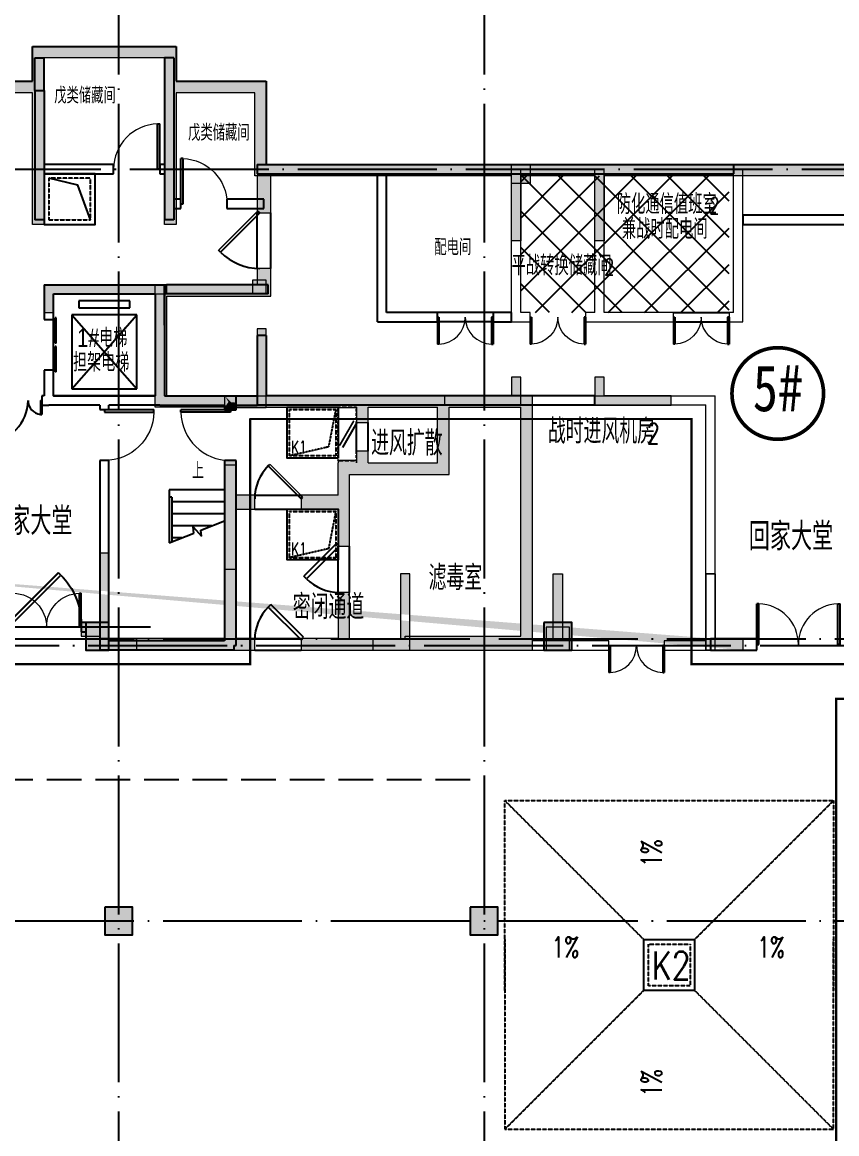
# Model space of a CAD drawing. Extents: x 290727 to 13733020, y 1731457 to 3643100.
# Drawn here: x 699095 to 716699, y 1842024 to 1866047 of the extents above; entities that cross this region are included whole.
import ezdxf
from ezdxf.enums import TextEntityAlignment as Align

# ---------------------------------------------------------------- set-up
doc = ezdxf.new("R2010")
doc.units = 0
doc.header["$LTSCALE"] = 10
for name, pattern in [('DASH', [0.35, 0.25, -0.1]), ('DOTE', [2.42, 2, -0.2, 0.02, -0.2]), ('X-人防$0$DASHED', [0.375, 0.25, -0.125])]:
    doc.linetypes.add(name, pattern=pattern)
doc.layers.get('0').update_dxf_attribs({"linetype": 'CONTINUOUS'})
for name, color, linetype in [('-A-车行道路', 8, 'CONTINUOUS'), ('COLUMN', 9, 'CONTINUOUS'), ('DIM_SYMB', 3, 'CONTINUOUS'), ('DOTE', 8, 'DOTE'), ('EVTR', 2, 'CONTINUOUS'), ('PUB_HATCH', 8, 'CONTINUOUS'), ('PUB_TEXT', 7, 'CONTINUOUS'), ('STAIR', 2, 'CONTINUOUS'), ('SURFACE', 6, 'CONTINUOUS'), ('WALL', 255, 'CONTINUOUS'), ('WINDOW', 4, 'CONTINUOUS'), ('X-人防$0$PUB_HATCH', 8, 'CONTINUOUS'), ('主楼楼号', 6, 'CONTINUOUS'), ('主楼轴线', 8, 'CONTINUOUS'), ('作业图', 4, 'CONTINUOUS'), ('填充', 8, 'CONTINUOUS'), ('房间名称', 7, 'CONTINUOUS'), ('文字', 4, 'CONTINUOUS'), ('防火分区示意线', 4, 'CONTINUOUS'), ('集水坑', 181, 'DASH'), ('雨水管', 2, 'CONTINUOUS')]:
    doc.layers.add(name, color=color, linetype=linetype)
for name, color, linetype, lineweight in [('_0', 7, 'CONTINUOUS', 15), ('X-人防$0$人防', 210, 'CONTINUOUS', 20), ('砼墙', 8, 'CONTINUOUS', 35)]:
    doc.layers.add(name, color=color, linetype=linetype, lineweight=lineweight)
doc.layers.add('DIM_MODI', color=6, linetype='CONTINUOUS', plot=False)
doc.layers.get('0').off()
doc.styles.add('_HZTXT', font='simplex.shx', dxfattribs={"width": 0.8, "bigfont": 'HZTXT.shx'})
doc.styles.add('_TCH_AXIS', font='COMPLEX', dxfattribs={"bigfont": 'GBCBIG'})
doc.styles.add('_TCH_DIM', font='SIMPLEX', dxfattribs={"bigfont": 'GBCBIG'})
doc.styles.add('HNSJY', font='HNSJY-07', dxfattribs={"width": 0.8, "bigfont": 'HNSJY-HZ'})
doc.styles.add('黑体', font='simhei.ttf', dxfattribs={"width": 0.7})

# ---------------------------------------------------------------- blocks, each defined once
blk = doc.blocks.new('A$C55C93FC2')
at = {"layer": 'DOTE', "linetype": 'DOTE', "ltscale": 150}
for p, q in [((216248.6, 127235.5), (216248.6, 82642.4)), ((224148.6, 127235.5), (224148.6, 82642.4)), ((10299.5, 112042.4), (252290.8, 112042.4)), ((10299.5, 105942.4), (252290.8, 105942.4))]:
    blk.add_line(p, q, dxfattribs=at)
blk = doc.blocks.new('A$C47EE32D5')
at = {"layer": '集水坑'}
for p, q in [((0, 7100), (3000, 4100)), ((4100, 4100), (7100, 7100)), ((0, 0), (3000, 3000)), ((4100, 3000), (7100, 0))]:
    blk.add_line(p, q, dxfattribs=at)
for points in [[(0, 3000), (0, 7100), (7100, 7100), (7100, 3000)], [(0, 4100), (0, 0), (7100, 0), (7100, 4100)]]:
    blk.add_lwpolyline(points, dxfattribs=at)
at = {"layer": '集水坑', "linetype": 'ByBlock'}
blk.add_lwpolyline([(3000, 4100), (4100, 4100), (4100, 3000), (3000, 3000)], close=True, dxfattribs=at)
at = {"layer": '集水坑', "linetype": 'DASH'}
blk.add_lwpolyline([(3100, 4000), (4000, 4000), (4000, 3100), (3100, 3100)], close=True, dxfattribs=at)
at = {"layer": 'PUB_TEXT', "style": '_TCH_DIM', "width": 0.705882}
for p in [(3392, 5669), (3392, 703)]:
    blk.add_text('1%%%', height=446.2, rotation=90, dxfattribs=at).set_placement(p)
for p in [(1012, 3708), (5456, 3708)]:
    blk.add_text('1%%%', height=446.2, dxfattribs=at).set_placement(p)
at = {"layer": '集水坑', "style": '_HZTXT', "width": 0.8}
blk.add_text('K2', height=600, dxfattribs=at).set_placement((3170, 3237))
blk = doc.blocks.new('$DorLib2D$00000001')
for p, q in [((0.45, 0.975), (0.5, 0.975)), ((0.45, 0), (0.45, 0.975)), ((0.5, 0), (0.5, 0.975)), ((0.5, 0), (0.45, 0))]:
    blk.add_line(p, q)
at = {"lineweight": 13}
blk.add_arc((0.475, 0), 0.975, 91.4693, 180, dxfattribs=at)
blk = doc.blocks.new('$DorLib2D$00000127')
at = {"color": 0, "linetype": 'Continuous'}
for p, q in [((-0.033, 0.795, -93.75), (-0.533, 0.795, -93.75)), ((-0.533, 0.795, -93.75), (-0.533, 0.69, -93.75)), ((-0.033, 0.69, -93.75), (-0.533, 0.69, -93.75)), ((-0.033, 0.795, -93.75), (-0.033, 0.69, -93.75)), ((0.033, 0.795, -93.75), (0.033, 0.69, -93.75)), ((0.533, 0.795, -93.75), (0.033, 0.795, -93.75)), ((0.533, 0.69, -93.75), (0.033, 0.69, -93.75)), ((0.533, 0.795, -93.75), (0.533, 0.69, -93.75)), ((0.5, 0.5, -93.75), (-0.5, 0.5, -93.75))]:
    blk.add_line(p, q, dxfattribs=at)
blk = doc.blocks.new('$DorLib2D$00000002')
for p, q in [((-0.5, 0), (-0.5, 0.4875)), ((-0.475, 0.4875), (-0.5, 0.4875)), ((-0.475, 0), (-0.475, 0.4875)), ((0.475, 0), (0.475, 0.4875)), ((0.475, 0.4875), (0.5, 0.4875)), ((0.5, 0), (0.5, 0.4875)), ((-0.5, 0), (-0.475, 0)), ((0.5, 0), (0.475, 0))]:
    blk.add_line(p, q)
at = {"lineweight": 13}
for centre, start, end in [((-0.4875, 0), 0, 88.53072), ((0.4875, 0), 91.46928, 180)]:
    blk.add_arc(centre, 0.4875, start, end, dxfattribs=at)
blk = doc.blocks.new('$DorLib2D$00000225')
at = {"color": 0}
for p, q in [((0.475, -0.001), (0.475, 0.752)), ((0.475, 0.752), (0.5, 0.752)), ((0.5, -0.001), (0.5, 0.752)), ((-0.5, 0), (-0.5, 0.252)), ((-0.475, 0.252), (-0.5, 0.252)), ((-0.475, 0), (-0.475, 0.252)), ((-0.475, 0), (-0.5, 0)), ((0.475, -0.001), (0.5, -0.001))]:
    blk.add_line(p, q, dxfattribs=at)
for centre, radius, start, end in [((0.505, -0.002), 0.755, 92.2493, 179.7238), ((-0.501, 0.003), 0.251, 359.7899, 84.0974)]:
    blk.add_arc(centre, radius, start, end, dxfattribs=at)
blk = doc.blocks.new('_FZH')
blk.add_lwpolyline([(-0.5, -0.5), (0.5, -0.5), (0.5, 0.5), (-0.5, 0.5)], close=True)
at = {"layer": 'PUB_HATCH'}
blk.add_solid([(-0.5, -0.5), (0.5, -0.5), (-0.5, 0.5), (0.5, 0.5)], dxfattribs=at)
blk = doc.blocks.new('X-人防$0$$DorLib2D$00000002')
for p, q in [((-0.5, 0), (-0.5, 0.4875)), ((-0.475, 0.4875), (-0.5, 0.4875)), ((-0.475, 0), (-0.475, 0.4875)), ((0.475, 0), (0.475, 0.4875)), ((0.475, 0.4875), (0.5, 0.4875)), ((0.5, 0), (0.5, 0.4875)), ((-0.5, 0), (-0.475, 0)), ((0.5, 0), (0.475, 0))]:
    blk.add_line(p, q)
at = {"lineweight": 13}
for centre, start, end in [((-0.4875, 0), 0, 88.53072), ((0.4875, 0), 91.46928, 180)]:
    blk.add_arc(centre, 0.4875, start, end, dxfattribs=at)
blk = doc.blocks.new('X-人防$0$$DorLib2D$00000079')
for p, q in [((-0.207, 0.807), (-0.151, 0.864)), ((0.5, 0.1), (-0.207, 0.807)), ((0.557, 0.157), (-0.151, 0.864)), ((0.5, 0.1), (0.557, 0.157))]:
    blk.add_line(p, q)
blk.add_arc((0.5, 0.1), 1, 135, 180)
blk = doc.blocks.new('X-人防$0$$DorLib2D$00000083')
for p, q in [((-0.207, 0.782), (-0.172, 0.817)), ((0.5, 0.075), (-0.207, 0.782)), ((0.5, 0.075), (0.535, 0.11))]:
    blk.add_line(p, q)
at = {"const_width": 0.025}
blk.add_lwpolyline([(0.535, 0.11), (-0.172, 0.817)], dxfattribs=at)
blk.add_arc((0.5, 0.075), 1, 135, 180)
blk = doc.blocks.new('X-人防$0$$DorLib2D$00000190')
at = {"color": 0}
blk.add_line((-0.5, 0.187), (0.366, 0.687), dxfattribs=at)
at = {"color": 0, "const_width": 0.0625}
blk.add_lwpolyline([(-0.562, 0.296), (0.304, 0.796)], dxfattribs=at)
blk = doc.blocks.new('A$C4605627C')
at = {"layer": '雨水管', "color": 2}
blk.add_lwpolyline([(1100, 0), (0, 0), (0, 1100), (1100, 1100)], close=True, dxfattribs=at)
at = {"layer": '雨水管', "color": 2, "linetype": 'DASH'}
blk.add_lwpolyline([(1050, 50), (50, 50), (50, 1050), (1050, 1050)], close=True, dxfattribs=at)
blk.add_lwpolyline([(1050, 1050), (894, 244), (50, 50)], dxfattribs=at)
at = {"layer": 'PUB_TEXT', "color": 6, "style": '_TCH_AXIS', "width": 0.705882}
blk.add_text('K1', height=275.4, dxfattribs=at).set_placement((82, 102))
blk = doc.blocks.new('车库建筑作业图')
at = {"layer": '_0'}
h = blk.add_hatch(color=8, dxfattribs=at)
h.dxf.hatch_style = 1
h.paths.add_polyline_path([(689020, 2238479), (689020, 2238679), (689620, 2238679), (689620, 2245230), (691870, 2245230), (691870, 2248730), (697370, 2248730), (697370, 2250530), (699320, 2250530), (699320, 2251280), (702420, 2251280), (702420, 2250530), (704370, 2250530), (704370, 2248730), (709870, 2248730), (716970, 2248730), (716970, 2250530), (718920, 2250530), (718920, 2251280), (722020, 2251280), (722020, 2250530), (723970, 2250530), (723970, 2248730), (729470, 2248730), (729470, 2243730), (730370, 2243730), (730370, 2238480), (730370, 2238230), (727870, 2238230), (727870, 2236530), (724092, 2236530), (724092, 2236780), (727620, 2236780), (727620, 2238230), (726170, 2238230), (726170, 2238480), (726870, 2238480), (726870, 2239880), (727070, 2239880), (727070, 2238480), (730120, 2238480), (730120, 2243480), (729220, 2243480), (729220, 2243530), (727820, 2243530), (727820, 2243730), (729220, 2243730), (729220, 2248480), (723720, 2248480), (723720, 2250280), (722020, 2250280), (722020, 2247430), (721770, 2247430), (721770, 2251030), (719170, 2251030), (719170, 2247430), (718920, 2247430), (718920, 2250280), (717220, 2250280), (717220, 2248480), (711670, 2248480), (711670, 2247080), (711470, 2247080), (711470, 2248480), (709870, 2248480), (709870, 2247080), (709670, 2247080), (709670, 2248480), (704120, 2248480), (704120, 2250280), (702420, 2250280), (702420, 2247430), (702170, 2247430), (702170, 2251030), (699570, 2251030), (699570, 2247430), (699320, 2247430), (699320, 2250280), (697620, 2250280), (697620, 2248480), (692120, 2248480), (692120, 2244930), (689870, 2244930), (689870, 2238479)])
h.paths.add_polyline_path([(692120, 2244130), (692120, 2243730), (693520, 2243730), (693520, 2243530), (692120, 2243530), (692120, 2243480), (691220, 2243480), (691220, 2240280), (690970, 2240280), (690970, 2243730), (691870, 2243730), (691870, 2244130)], flags=17)
h.paths.add_polyline_path([(699770, 2245930), (701970, 2245930), (701970, 2245930), (702220, 2245930), (702220, 2246130), (699570, 2246130), (699570, 2245530), (699770, 2245530)], flags=17)
h.paths.add_polyline_path([(697320, 2243480), (698270, 2243480), (698270, 2243730), (697570, 2243730), (697570, 2245530), (697320, 2245530)], flags=17)
h.paths.add_polyline_path([(704370, 2245930), (704370, 2246230), (704070, 2246230), (704070, 2245930)], flags=17)
h.paths.add_polyline_path([(711670, 2243730), (711670, 2244130), (711470, 2244130), (711470, 2243530), (713120, 2243530), (713120, 2243730)], flags=17)
h.paths.add_polyline_path([(703470, 2243480), (704370, 2243480), (704370, 2245180), (704170, 2245180), (704170, 2243730), (703470, 2243730)], flags=17)
h.paths.add_polyline_path([(709870, 2243530), (709870, 2244130), (709670, 2244130), (709670, 2243730), (708220, 2243730), (708220, 2243530)], flags=17)
h.paths.add_polyline_path([(716970, 2243480), (717870, 2243480), (717870, 2243730), (717170, 2243730), (717170, 2245180), (716970, 2245180)], flags=17)
h.paths.add_polyline_path([(719370, 2245930), (721570, 2245930), (721570, 2245530), (721770, 2245530), (721770, 2246130), (719120, 2246130), (719120, 2245930)], flags=17)
h.paths.add_polyline_path([(723070, 2243480), (724020, 2243480), (724020, 2245530), (723770, 2245530), (723770, 2243730), (723070, 2243730)], flags=17)
h.paths.add_polyline_path([(717870, 2239980), (717870, 2242230), (717620, 2242230), (717620, 2239980)], flags=17)
h.paths.add_polyline_path([(723320, 2239980), (723320, 2242230), (723070, 2242230), (723070, 2239980)], flags=17)
h.paths.add_polyline_path([(720370, 2240330), (720570, 2240330), (720570, 2238230), (719770, 2238230), (719770, 2238480), (720370, 2238480)], flags=17)
h.paths.add_polyline_path([(717270, 2245930), (717270, 2246230), (716970, 2246230), (716970, 2245930)], flags=17)
h.paths.add_polyline_path([(691370, 2238230), (690970, 2238230), (690970, 2240280), (691220, 2240280), (691220, 2238480), (691370, 2238480)], flags=17)
h.paths.add_polyline_path([(710770, 2238480), (710970, 2238480), (710970, 2238230), (710370, 2238230), (710370, 2238480), (710570, 2238480), (710570, 2239880), (710770, 2239880)], flags=16)
h.paths.add_polyline_path([(706670, 2238230), (707470, 2238230), (707470, 2239880), (707270, 2239880), (707270, 2238480), (706670, 2238480)], flags=16)
h.paths.add_polyline_path([(700770, 2238230), (701570, 2238230), (701570, 2238480), (700970, 2238480), (700970, 2240330), (700770, 2240330)], flags=17)
h.paths.add_polyline_path([(694270, 2238230), (695070, 2238230), (695070, 2238480), (694470, 2238480), (694470, 2239880), (694270, 2239880)], flags=16)
h.paths.add_polyline_path([(703720, 2239980), (703720, 2242230), (703470, 2242230), (703470, 2239980)], flags=17)
h.paths.add_polyline_path([(698270, 2240180), (698270, 2242230), (698020, 2242230), (698020, 2240180)], flags=17)
h.paths.add_polyline_path([(714670, 2238230), (713870, 2238230), (713870, 2239880), (714070, 2239880), (714070, 2238480), (714670, 2238480)], flags=16)
edge = h.paths.add_edge_path(flags=17)
edge.add_line((691220, 2240280), (691220, 2238480))
edge.add_line((691220, 2238480), (691370, 2238480))
edge.add_line((691370, 2238480), (691370, 2238230))
edge.add_line((691370, 2238230), (690970, 2238230))
edge.add_line((690970, 2238230), (690970, 2240280))
edge.add_line((714070, 2238480), (714070, 2239880))
edge.add_line((714070, 2239880), (713870, 2239880))
edge.add_line((713870, 2239880), (713870, 2238230))
edge.add_line((713870, 2238230), (714670, 2238230))
h = blk.add_hatch(color=256, dxfattribs=at)
h.dxf.hatch_style = 1
h.paths.add_polyline_path([(710070, 2248718), (710070, 2248318), (709670, 2248318), (709670, 2248718)])
h.paths.add_polyline_path([(729670, 2248737), (729670, 2248337), (729270, 2248337), (729270, 2248737)])
h.paths.add_polyline_path([(729670, 2243830), (729670, 2244230), (729270, 2244230), (729270, 2243830)])
h.paths.add_polyline_path([(710420, 2238730), (710420, 2238230), (710920, 2238230), (710920, 2238730)])
h.paths.add_polyline_path([(700470, 2238730), (700470, 2238230), (700970, 2238230), (700970, 2238730)])
h.paths.add_polyline_path([(694270, 2238730), (694270, 2238230), (694770, 2238230), (694770, 2238730)])
h.paths.add_polyline_path([(690720, 2238730), (690720, 2238230), (691220, 2238230), (691220, 2238730)])
at = {"layer": 'PUB_HATCH', "linetype": 'Continuous'}
for points in [[(699570, 2250330), (699570, 2251030), (699370, 2251030), (699370, 2250330)], [(702170, 2251030), (702170, 2248630), (702370, 2248630), (702370, 2251030)], [(702370, 2248630), (702170, 2248630), (702170, 2247880), (702370, 2247880)], [(704170, 2248530), (706870, 2248530), (706870, 2248730), (704170, 2248730)], [(706870, 2248730), (706870, 2248530), (714470, 2248530), (714470, 2248730)], [(702370, 2247880), (702170, 2247880), (702170, 2247530), (702370, 2247530)]]:
    blk.add_hatch(color=256, dxfattribs=at).paths.add_polyline_path(points)
at = {"layer": 'X-人防$0$PUB_HATCH'}
for points in [[(704170, 2248481), (704170, 2247681), (704470, 2247681), (704470, 2248481)], [(704470, 2245881), (704470, 2246481), (704170, 2246481), (704170, 2246131)], [(701970, 2243481), (702220, 2243731), (702220, 2245881), (701970, 2246131)], [(701970, 2246131), (702220, 2245881), (704470, 2245881), (704170, 2246131)], [(703553, 2243597), (703470, 2243731), (702220, 2243731), (701970, 2243481), (703470, 2243481)], [(703470, 2243731), (703720, 2243481), (705920, 2243481), (706153, 2243564), (706220, 2243731)], [(703553, 2243597), (703720, 2243581), (703720, 2243481), (703470, 2243731)], [(703720, 2243429), (703720, 2243581), (703553, 2243597), (703470, 2243481), (703470, 2243429)], [(705920, 2243481), (705920, 2243480), (706320, 2243480), (706320, 2243481), (706153, 2243564)], [(706153, 2243564), (706320, 2243481), (706453, 2243564), (706470, 2243731), (706220, 2243731)], [(706320, 2243481), (706320, 2243150), (706570, 2243150), (706570, 2243481), (706453, 2243564)], [(706453, 2243564), (706570, 2243481), (708070, 2243481), (708187, 2243564), (708170, 2243731), (706470, 2243731)], [(708070, 2242281), (708320, 2242031), (708320, 2243481), (708187, 2243564), (708070, 2243481)], [(708187, 2243564), (708320, 2243481), (709870, 2243481), (710120, 2243731), (708170, 2243731)], [(709870, 2238531), (710120, 2238231), (710120, 2243731), (709870, 2243481)], [(703637, 2241431), (703720, 2241581), (703720, 2242329), (703470, 2242329), (703470, 2241431)], [(706320, 2242281), (706320, 2242330), (705920, 2242330), (705920, 2242281), (706153, 2242197)], [(706570, 2242281), (706570, 2242530), (706320, 2242530), (706320, 2242281), (706453, 2242197)], [(705920, 2242281), (706170, 2242031), (706220, 2242031), (706153, 2242197)], [(706003, 2241431), (706170, 2241431), (706170, 2242031), (705920, 2242281), (705920, 2241581)], [(706153, 2242197), (706220, 2242031), (706470, 2242031), (706453, 2242197), (706320, 2242281)], [(706453, 2242197), (706470, 2242031), (708320, 2242031), (708070, 2242281), (706570, 2242281)], [(703720, 2241281), (704120, 2241281), (704120, 2241581), (703720, 2241581), (703637, 2241431)], [(705920, 2241581), (705120, 2241581), (705120, 2241281), (705920, 2241281), (706003, 2241431)], [(703603, 2238397), (703720, 2238481), (703720, 2241281), (703637, 2241431), (703470, 2241431), (703470, 2238481)], [(705920, 2241281), (705920, 2240480), (706170, 2240480), (706170, 2241431), (706003, 2241431)], [(706170, 2238481), (706170, 2239480), (705920, 2239480), (705920, 2238481), (706037, 2238397)], [(700790, 2238831), (700370, 2238831), (700370, 2238531), (700790, 2238531)], [(703603, 2238397), (703470, 2238481), (700790, 2238481), (700790, 2238231), (703620, 2238231)], [(703620, 2238231), (704120, 2238231), (704120, 2238481), (703720, 2238481), (703603, 2238397)], [(705920, 2238481), (705120, 2238481), (705120, 2238231), (706020, 2238231), (706037, 2238397)], [(706037, 2238397), (706020, 2238231), (707373, 2238231), (707373, 2238481), (706170, 2238481)], [(707373, 2238531), (707373, 2238231), (710120, 2238231), (709870, 2238531)]]:
    blk.add_hatch(color=256, dxfattribs=at).paths.add_polyline_path(points)
at = {"layer": '填充', "linetype": 'Continuous'}
h = blk.add_hatch(dxfattribs=at)
h.set_pattern_fill('ANSI37', color=256, scale=350, style=0)
h.set_pattern_definition([(45, (0, 0), (-392.8862, 392.8862), []), (135, (0, 0), (-392.8862, -392.8862), [])])
h.paths.add_polyline_path([(709870, 2245530), (714370, 2245530), (714370, 2248480), (709870, 2248480)])
at = {"layer": '-A-车行道路', "linetype": 'DASH', "ltscale": 300}
blk.add_lwpolyline([(708777, 2235430), (647277, 2235430)], dxfattribs=at)
at = {"layer": '_0', "linetype": 'Continuous'}
blk.add_lwpolyline([(710970, 2238830), (710370, 2238830), (710370, 2238230), (710970, 2238230)], close=True, dxfattribs=at)
at = {"layer": 'DIM_MODI', "linetype": 'Continuous'}
for p, q in [((699320, 2250530), (699320, 2251280)), ((699320, 2251280), (702420, 2251280)), ((702420, 2251280), (702420, 2250530)), ((697370, 2250530), (699320, 2250530)), ((702420, 2250530), (704370, 2250530)), ((704370, 2250530), (704370, 2248730)), ((704370, 2248730), (716970, 2248730))]:
    blk.add_line(p, q, dxfattribs=at)
at = {"layer": 'DIM_SYMB'}
blk.add_lwpolyline([(702870, 2241830, 0, 0, 0), (702870, 2241220, 80, 0, 0), (702870, 2240920, 0, 0, 0)], format="xyseb", dxfattribs=at)
at = {"layer": 'DOTE', "linetype": 'Continuous'}
blk.add_line((701870, 2238731), (697170, 2238731), dxfattribs=at)
at = {"layer": 'EVTR'}
for p, q in [((700320, 2245780), (700320, 2245630)), ((701420, 2245780), (700320, 2245780)), ((701420, 2245630), (701420, 2245780)), ((700170, 2245480), (700170, 2243880)), ((701570, 2245480), (700170, 2245480)), ((700170, 2245480), (701570, 2243880)), ((700170, 2243880), (701570, 2245480)), ((700320, 2245630), (701420, 2245630)), ((701570, 2243880), (701570, 2245480)), ((701570, 2243880), (701570, 2245480)), ((700170, 2243880), (701570, 2243880))]:
    blk.add_line(p, q, dxfattribs=at)
at = {"layer": 'STAIR'}
for p, q in [((702270, 2241700), (702270, 2241540)), ((703470, 2241700), (702270, 2241700)), ((703470, 2241700), (703470, 2241029)), ((702270, 2241540), (702270, 2240550)), ((702270, 2241540), (702270, 2240550)), ((702330, 2241540), (702270, 2241540)), ((702330, 2241540), (702330, 2240574)), ((703470, 2241440), (702330, 2241440)), ((703470, 2241180), (702330, 2241180)), ((703196, 2240920), (702330, 2240920)), ((702805, 2240764), (702789, 2240898)), ((702789, 2240898), (702969, 2240697)), ((702954, 2240823), (703470, 2241029)), ((702270, 2240550), (702805, 2240764)), ((702545, 2240660), (702330, 2240660)), ((702969, 2240697), (702954, 2240823))]:
    blk.add_line(p, q, dxfattribs=at)
at = {"layer": 'SURFACE'}
blk.add_lwpolyline([(699770, 2245930), (701970, 2245930), (701970, 2243730), (699770, 2243730)], close=True, dxfattribs=at)
at = {"layer": 'WALL', "linetype": 'Continuous'}
for p, q in [((699370, 2250330), (699370, 2251030)), ((699370, 2251030), (699570, 2251030)), ((699570, 2250330), (699570, 2251030)), ((702170, 2251030), (702170, 2248630)), ((702370, 2251030), (702170, 2251030)), ((702370, 2251030), (702370, 2248630)), ((699370, 2250330), (699570, 2250330)), ((699370, 2250330), (699370, 2247530)), ((699570, 2250330), (699570, 2247530)), ((701070, 2248730), (699570, 2248730)), ((699570, 2248730), (699570, 2248530)), ((701070, 2248530), (701070, 2248730)), ((702170, 2248730), (702070, 2248730)), ((702070, 2248730), (702070, 2248530)), ((702170, 2248630), (702170, 2247880)), ((702370, 2248630), (702370, 2247880)), ((704170, 2248730), (706870, 2248730)), ((704170, 2248730), (704170, 2248530)), ((706870, 2248730), (714470, 2248730)), ((714470, 2248730), (714470, 2248530)), ((699570, 2248530), (701070, 2248530)), ((702070, 2248530), (702170, 2248530)), ((704170, 2248530), (706870, 2248530)), ((706770, 2245330), (706770, 2248530)), ((706870, 2248530), (714470, 2248530)), ((706970, 2245530), (706970, 2248530)), ((702170, 2247880), (702170, 2247530)), ((702520, 2247980), (702370, 2247980)), ((702370, 2247880), (702370, 2247530)), ((702520, 2247780), (702520, 2247980)), ((704320, 2247980), (703520, 2247980)), ((703520, 2247980), (703520, 2247780)), ((704320, 2247780), (704320, 2247980)), ((702370, 2247780), (702520, 2247780)), ((703520, 2247780), (704320, 2247780)), ((717820, 2247630), (714670, 2247630)), ((714670, 2247630), (714670, 2247430)), ((699570, 2247530), (699370, 2247530)), ((702370, 2247530), (702170, 2247530)), ((714670, 2247430), (717820, 2247430)), ((701970, 2245930), (701970, 2243730)), ((702170, 2245255), (702170, 2246130)), ((702170, 2245255), (702170, 2246130)), ((702170, 2246130), (702170, 2243730)), ((704412, 2246130), (702212, 2246130)), ((702212, 2245930), (702212, 2246130)), ((704412, 2245930), (702212, 2245930)), ((704412, 2245930), (704412, 2246130)), ((704170, 2245030), (704170, 2243530)), ((704370, 2245030), (704170, 2245030)), ((704370, 2245030), (704370, 2243730)), ((702070, 2243530), (703470, 2243530)), ((702170, 2243730), (703720, 2243730)), ((703720, 2243730), (704170, 2243730)), ((703720, 2243530), (704170, 2243530)), ((711470, 2243530), (704170, 2243530)), ((711470, 2243730), (704370, 2243730)), ((711470, 2243530), (711470, 2243730)), ((700870, 2238831), (700370, 2238831)), ((700370, 2238831), (700370, 2238631)), ((700870, 2238830), (700870, 2238831)), ((700370, 2238631), (700470, 2238631)), ((714970, 2238480), (713970, 2238480)), ((713970, 2238480), (713970, 2238230)), ((714970, 2238230), (714970, 2238480)), ((700770, 2238330), (700770, 2238230)), ((700970, 2238230), (700770, 2238230)), ((703470, 2238430), (700970, 2238430)), ((703470, 2238230), (700970, 2238230)), ((700970, 2238230), (700970, 2238230)), ((703470, 2238230), (703470, 2238230)), ((703670, 2238230), (703470, 2238230)), ((703670, 2238330), (703670, 2238230)), ((713970, 2238230), (714970, 2238230))]:
    blk.add_line(p, q, dxfattribs=at)
at = {"layer": 'WALL'}
for p, q in [((699570, 2246130), (699570, 2245380)), ((699570, 2246130), (702170, 2246130)), ((699770, 2245380), (699770, 2245930)), ((699770, 2245930), (701970, 2245930)), ((708070, 2245530), (706970, 2245530)), ((708070, 2245330), (708070, 2245530)), ((709670, 2245530), (709270, 2245530)), ((709270, 2245530), (709270, 2245330)), ((709670, 2245330), (709670, 2245530)), ((699570, 2245380), (699770, 2245380)), ((706770, 2245330), (708070, 2245330)), ((709270, 2245330), (709670, 2245330)), ((699770, 2244280), (699570, 2244280)), ((699570, 2244280), (699570, 2243730)), ((699770, 2243730), (699770, 2244280)), ((699570, 2243730), (699520, 2243730)), ((699520, 2243730), (699520, 2243530)), ((699520, 2243530), (699670, 2243530)), ((700770, 2243530), (699670, 2243530)), ((699770, 2243730), (701970, 2243730)), ((700870, 2243730), (699770, 2243730)), ((700770, 2243530), (700770, 2243430)), ((701970, 2243730), (700870, 2243730)), ((700970, 2243430), (700970, 2243530)), ((702070, 2243530), (700970, 2243530)), ((703470, 2243530), (703470, 2243429)), ((703720, 2243429), (703720, 2243730)), ((700770, 2243430), (700970, 2243430)), ((703470, 2243429), (703720, 2243429)), ((700970, 2242330), (700770, 2242330)), ((700770, 2242330), (700770, 2238330)), ((700970, 2238430), (700970, 2242330)), ((703720, 2242329), (703470, 2242329)), ((703470, 2242329), (703470, 2238430)), ((703720, 2238330), (703720, 2242329)), ((700770, 2242230), (700770, 2238330)), ((703670, 2238330), (703720, 2238330))]:
    blk.add_line(p, q, dxfattribs=at)
at = {"layer": 'WINDOW', "color": 7}
for p, q in [((704170, 2246481), (704170, 2247681)), ((704470, 2246481), (704470, 2247681)), ((704120, 2241581), (705120, 2241581)), ((704120, 2241281), (705120, 2241281))]:
    blk.add_line(p, q, dxfattribs=at)
at = {"layer": 'WINDOW', "linetype": 'Continuous'}
for p, q in [((709270, 2245530), (708070, 2245530)), ((709270, 2245330), (708070, 2245330))]:
    blk.add_line(p, q, dxfattribs=at)
at = {"layer": 'WINDOW'}
for p, q in [((713170, 2245531), (714370, 2245531)), ((713170, 2245331), (714370, 2245331)), ((706320, 2242530), (706320, 2243150)), ((706570, 2242530), (706570, 2243150))]:
    blk.add_line(p, q, dxfattribs=at)
at = {"layer": 'WINDOW', "color": 0, "linetype": 'DASH'}
for p, q in [((706320, 2243480), (705920, 2243480)), ((705920, 2242330), (706320, 2242330))]:
    blk.add_line(p, q, dxfattribs=at)
at = {"layer": 'WINDOW', "color": 0, "linetype": 'X-人防$0$DASHED'}
for p, q in [((705920, 2242330, 0), (705920, 2243480, 0)), ((706320, 2242330, 0), (706320, 2243480, 0))]:
    blk.add_line(p, q, dxfattribs=at)
at = {"layer": 'WINDOW', "color": 0}
for p, q in [((705920, 2239480), (705920, 2240480)), ((706170, 2239480), (706170, 2240480)), ((704120, 2238481), (705120, 2238481)), ((704120, 2238231), (705120, 2238231))]:
    blk.add_line(p, q, dxfattribs=at)
at = {"layer": 'X-人防$0$人防', "color": 6, "linetype": 'Continuous'}
for p, q in [((709670, 2245331), (709670, 2248631)), ((709670, 2248631), (709870, 2248631)), ((709870, 2245531), (709870, 2248631)), ((711470, 2245531), (711470, 2248631)), ((711470, 2248631), (711670, 2248631)), ((711670, 2245531), (711670, 2248631)), ((714470, 2245531), (714470, 2248631)), ((714470, 2248631), (714670, 2248631)), ((714670, 2245331), (714670, 2248631)), ((713870, 2238431), (713870, 2243531)), ((714070, 2238231), (714070, 2243731))]:
    blk.add_line(p, q, dxfattribs=at)
at = {"layer": 'X-人防$0$人防', "color": 6}
for p, q in [((704170, 2248481), (704170, 2247681)), ((704470, 2248481), (704170, 2248481)), ((704470, 2247681), (704470, 2248481)), ((704170, 2247681), (704470, 2247681)), ((704470, 2246481), (704170, 2246481)), ((704170, 2246481), (704170, 2246131)), ((704470, 2245881), (704470, 2246481)), ((710070, 2245531), (709870, 2245531)), ((710070, 2245331), (710070, 2245531)), ((711470, 2245531), (711270, 2245531)), ((711270, 2245531), (711270, 2245331)), ((713170, 2245531), (711670, 2245531)), ((713170, 2245331), (713170, 2245531)), ((714470, 2245531), (714370, 2245531)), ((714370, 2245531), (714370, 2245331)), ((709670, 2245331), (710070, 2245331)), ((711270, 2245331), (711570, 2245331)), ((711570, 2245331), (713170, 2245331)), ((714370, 2245331), (714670, 2245331)), ((710120, 2243731), (714070, 2243731)), ((710120, 2243531), (713870, 2243531)), ((711770, 2238431), (710120, 2238431)), ((710120, 2238231), (711770, 2238231)), ((711770, 2238231), (711770, 2238431)), ((713870, 2238431), (712970, 2238431)), ((712970, 2238431), (712970, 2238231)), ((712970, 2238231), (714070, 2238231))]:
    blk.add_line(p, q, dxfattribs=at)
at = {"layer": 'X-人防$0$人防', "color": 210}
for p, q in [((701970, 2243481), (701970, 2246131)), ((701970, 2246131), (704170, 2246131)), ((702220, 2243731), (702220, 2245881)), ((702220, 2245881), (704470, 2245881)), ((703470, 2243731), (702220, 2243731)), ((703470, 2243731), (706220, 2243731)), ((703470, 2243731), (703470, 2243731)), ((703720, 2243581), (703720, 2243481)), ((703720, 2243429), (703720, 2243581)), ((706220, 2243731), (706470, 2243731)), ((706470, 2243731), (708170, 2243731)), ((708170, 2243731), (710120, 2243731)), ((710120, 2238231), (710120, 2243731)), ((703470, 2243481), (701970, 2243481)), ((703470, 2243429), (703470, 2243481)), ((703470, 2243429), (703720, 2243429)), ((703720, 2243481), (705920, 2243481)), ((705920, 2243481), (705920, 2243480)), ((705920, 2243480), (706320, 2243480)), ((706320, 2243480), (706320, 2243481)), ((706320, 2243481), (706320, 2243481)), ((706320, 2243481), (706320, 2243150)), ((706570, 2243481), (708070, 2243481)), ((706570, 2243150), (706570, 2243481)), ((708070, 2242281), (708070, 2243481)), ((708320, 2242031), (708320, 2243481)), ((708320, 2243481), (709870, 2243481)), ((709870, 2238531), (709870, 2243481)), ((706320, 2243150), (706570, 2243150)), ((703470, 2241431), (703470, 2242329)), ((703470, 2242329), (703720, 2242329)), ((703720, 2241581), (703720, 2242329)), ((706320, 2242330), (705920, 2242330)), ((705920, 2242330), (705920, 2242281)), ((706570, 2242530), (706320, 2242530)), ((706320, 2242530), (706320, 2242281)), ((706320, 2242281), (706320, 2242330)), ((706570, 2242281), (706570, 2242530)), ((705920, 2242281), (705920, 2242281)), ((705920, 2241581), (705920, 2242281)), ((706320, 2242281), (706320, 2242281)), ((706570, 2242281), (708070, 2242281)), ((706170, 2242031), (706220, 2242031)), ((706170, 2241431), (706170, 2242031)), ((706220, 2242031), (706470, 2242031)), ((706470, 2242031), (708320, 2242031)), ((704120, 2241581), (703720, 2241581)), ((704120, 2241281), (704120, 2241581)), ((705920, 2241581), (705120, 2241581)), ((705120, 2241581), (705120, 2241281)), ((703470, 2238481), (703470, 2241431)), ((706170, 2240480), (706170, 2241431)), ((703720, 2241281), (704120, 2241281)), ((703720, 2238481), (703720, 2241281)), ((705120, 2241281), (705920, 2241281)), ((705920, 2241281), (705920, 2240480)), ((705920, 2240480), (706170, 2240480)), ((706170, 2239480), (705920, 2239480)), ((705920, 2239480), (705920, 2238481)), ((706170, 2238481), (706170, 2239480)), ((700790, 2238831), (700370, 2238831)), ((700370, 2238831), (700370, 2238531)), ((700790, 2238531), (700790, 2238831)), ((700370, 2238531), (700790, 2238531)), ((703470, 2238481), (700790, 2238481)), ((700790, 2238231), (700790, 2238481)), ((704120, 2238481), (703720, 2238481)), ((704120, 2238231), (704120, 2238481)), ((705920, 2238481), (705120, 2238481)), ((705120, 2238481), (705120, 2238231)), ((706170, 2238481), (707373, 2238481)), ((707373, 2238481), (707373, 2238531)), ((707373, 2238531), (709870, 2238531)), ((703620, 2238231), (700790, 2238231)), ((703620, 2238231), (704120, 2238231)), ((705120, 2238231), (706020, 2238231)), ((706020, 2238231), (707373, 2238231)), ((707373, 2238231), (710120, 2238231))]:
    blk.add_line(p, q, dxfattribs=at)
at = {"layer": '主楼楼号', "const_width": 79.2, "elevation": -1}
blk.add_lwpolyline([(714433, 2243779, 1), (716413, 2243779, 1)], format="xyb", close=True, dxfattribs=at)
at = {"layer": '主楼轴线', "linetype": 'DOTE', "ltscale": 150}
for p, q in [((690532, 2248630), (732553, 2248630)), ((690532, 2248630), (732553, 2248630)), ((689632, 2238330), (731653, 2238330))]:
    blk.add_line(p, q, dxfattribs=at)
at = {"layer": '砼墙', "lineweight": 0}
for points in [[(689020, 2238479), (689020, 2238679), (689620, 2238679), (689620, 2245230), (691870, 2245230), (691870, 2248730), (697370, 2248730), (697370, 2250530), (699320, 2250530), (699320, 2251280), (702420, 2251280), (702420, 2250530), (704370, 2250530), (704370, 2248730), (709870, 2248730), (716970, 2248730)], [(717220, 2248480), (711670, 2248480), (711670, 2247080), (711470, 2247080), (711470, 2248480), (709870, 2248480), (709870, 2247080), (709670, 2247080), (709670, 2248480), (704120, 2248480), (704120, 2250280), (702420, 2250280), (702420, 2247430), (702170, 2247430), (702170, 2251030), (699570, 2251030), (699570, 2247430), (699320, 2247430), (699320, 2250280), (697620, 2250280)], [(714070, 2238480), (714070, 2239880), (713870, 2239880), (713870, 2238230), (714670, 2238230)], [(714070, 2238480), (714670, 2238480)]]:
    blk.add_lwpolyline(points, dxfattribs=at)
for points in [[(710070, 2248718), (710070, 2248318), (709670, 2248318), (709670, 2248718)], [(704370, 2245930), (704370, 2246230), (704070, 2246230), (704070, 2245930)], [(699770, 2245930), (701970, 2245930), (701970, 2245930), (702220, 2245930), (702220, 2246130), (699570, 2246130), (699570, 2245530), (699770, 2245530)], [(703470, 2243480), (704370, 2243480), (704370, 2245180), (704170, 2245180), (704170, 2243730), (703470, 2243730)], [(709870, 2243530), (709870, 2244130), (709670, 2244130), (709670, 2243730), (708220, 2243730), (708220, 2243530)], [(711670, 2243730), (711670, 2244130), (711470, 2244130), (711470, 2243530), (713120, 2243530), (713120, 2243730)], [(703720, 2239980), (703720, 2242230), (703470, 2242230), (703470, 2239980)], [(700770, 2238230), (701570, 2238230), (701570, 2238480), (700970, 2238480), (700970, 2240330), (700770, 2240330)], [(706670, 2238230), (707470, 2238230), (707470, 2239880), (707270, 2239880), (707270, 2238480), (706670, 2238480)], [(710770, 2238480), (710970, 2238480), (710970, 2238230), (710370, 2238230), (710370, 2238480), (710570, 2238480), (710570, 2239880), (710770, 2239880)], [(714670, 2238230), (713870, 2238230), (713870, 2239880), (714070, 2239880), (714070, 2238480), (714670, 2238480)], [(700470, 2238730), (700470, 2238230), (700970, 2238230), (700970, 2238730)], [(710420, 2238730), (710420, 2238230), (710920, 2238230), (710920, 2238730)]]:
    blk.add_lwpolyline(points, close=True, dxfattribs=at)
at = {"layer": '防火分区示意线', "color": 5, "linetype": 'DASH', "ltscale": 300, "const_width": 50, "elevation": -2}
blk.add_lwpolyline([(704000, 2243228), (713556, 2243228), (713557, 2237928), (722907, 2237929), (722907, 2237178), (716687, 2237178), (716687, 2213718)], dxfattribs=at)
at = {"layer": '防火分区示意线', "color": 5, "linetype": 'DASH', "ltscale": 300, "const_width": 50}
blk.add_lwpolyline([(697720, 2243230), (697720, 2237930), (704020, 2237930), (704020, 2243230)], dxfattribs=at)
at = {"layer": '集水坑', "linetype": 'ByBlock'}
blk.add_lwpolyline([(700670, 2248530), (699570, 2248530), (699570, 2247430), (700670, 2247430)], close=True, dxfattribs=at)
at = {"layer": '集水坑', "linetype": 'DASH'}
blk.add_lwpolyline([(700570, 2248430), (699670, 2248430), (699670, 2247530), (700570, 2247530)], close=True, dxfattribs=at)
at = {"layer": '集水坑', "linetype": 'ByBlock'}
blk.add_lwpolyline([(700570, 2247530), (700298, 2248280), (699670, 2248430)], dxfattribs=at)
blk.add_blockref('A$C47EE32D5', (709527, 2227880))
at = {"layer": 'COLUMN', "linetype": 'Continuous', "rotation": 270}
for p, xscale, yscale, zscale in [((700720, 2238530), 599.9455798044801, 500, 500), ((710670, 2238530), 600, 600, 600), ((701177, 2232380), 600, 600, 600), ((709077, 2232380), 600, 600, 600)]:
    blk.add_blockref('_FZH', p, dxfattribs=dict(at, xscale=xscale, yscale=yscale, zscale=zscale))
at = {"layer": 'PUB_TEXT'}
for p in [(704820, 2242381), (704820, 2240181)]:
    blk.add_blockref('A$C4605627C', p, dxfattribs=at)
at = {"layer": 'WINDOW', "linetype": 'Continuous'}
for name, p, xscale, yscale, zscale, rotation in [('$DorLib2D$00000001', (701570, 2248630), 999.9999999999981, 999.9999999999981, 999.9999999999981, 359.9999967113982), ('$DorLib2D$00000001', (703020, 2247880), -1000, 1000, -1000, 0.0001082647626748922), ('$DorLib2D$00000002', (708670, 2245430), 1200, 1200, 1200, 180.0000000001334), ('$DorLib2D$00000225', (698920, 2243630), 1200, 1200, 1200, 180.0000196946007), ('$DorLib2D$00000001', (700870, 2242880), -1100, 1100, -1100, 270), ('$DorLib2D$00000001', (703595, 2242879), 1100.000000000007, 1100.000000000007, -1100, 90.00003270062803), ('$DorLib2D$00000002', (715870, 2238355), 1800, 1800, -1800, 1.000405113508178e-10)]:
    blk.add_blockref(name, p, dxfattribs=dict(at, xscale=xscale, yscale=yscale, zscale=zscale, rotation=rotation))
at = {"layer": 'WINDOW', "color": 7}
for name, p, xscale, yscale, zscale, rotation in [('X-人防$0$$DorLib2D$00000083', (704320, 2247081), 1200, 1200, 1200, 89.99951852986895), ('X-人防$0$$DorLib2D$00000083', (699620, 2238681), -1500, 1500, 1500, 359.9999605980832), ('X-人防$0$$DorLib2D$00000002', (712370, 2238331), 1200.000000000005, 1200.000000000005, 1200.000000000005, 179.9999694785972)]:
    blk.add_blockref(name, p, dxfattribs=dict(at, xscale=xscale, yscale=yscale, zscale=zscale, rotation=rotation))
at = {"layer": 'WINDOW'}
for name, p, xscale, yscale, zscale, rotation in [('$DorLib2D$00000002', (710670, 2245431), -1200, 1200, 1200, 180.0000445617462), ('$DorLib2D$00000002', (713770, 2245431), -1200, 1200, 1200, 180.0000430763354), ('$DorLib2D$00000127', (699670, 2244830), 1100, 200, 1100, 270), ('X-人防$0$$DorLib2D$00000190', (706445, 2242840), -620, 620, -620, 90.00000000761278)]:
    blk.add_blockref(name, p, dxfattribs=dict(at, xscale=xscale, yscale=yscale, zscale=zscale, rotation=rotation))
at = {"layer": 'WINDOW', "color": 7, "xscale": 1000, "yscale": 1000, "zscale": 1000}
blk.add_blockref('X-人防$0$$DorLib2D$00000083', (704620, 2241431), dxfattribs=at)
at = {"layer": 'WINDOW', "color": 0}
for p, xscale, yscale, zscale, rotation in [((706045, 2239980), 999.9999999999974, 999.9999999999974, 999.9999999999974, 89.99998999920777), ((704620, 2238356), 1000, 1000, 1000, 2.781962536923505e-05)]:
    blk.add_blockref('X-人防$0$$DorLib2D$00000079', p, dxfattribs=dict(at, xscale=xscale, yscale=yscale, zscale=zscale, rotation=rotation))
at = {"layer": 'WINDOW', "linetype": 'Continuous', "xscale": -1500, "yscale": 1500, "zscale": -1500}
blk.add_blockref('$DorLib2D$00000002', (699620, 2238731), dxfattribs=at)
at = {"layer": '文字', "linetype": 'Continuous'}
blk.add_blockref('A$C55C93FC2', (484928, 2126437), dxfattribs=at)
at = {"layer": 'PUB_TEXT', "style": '_TCH_DIM'}
for s, height, p in [('防化通信值班室', 428.9, (711944, 2247658)), ('兼战时配电间', 428.9, (712053, 2247120)), ('平战转换储藏间', 428.9, (709670, 2246334)), ('战时进风机房', 536.2, (710454, 2242694)), ('进风扩散', 536.2, (706635, 2242439)), ('上', 357, (702766, 2241935)), ('滤毒室', 536.2, (707876, 2239529)), ('密闭通道', 536.2, (704942, 2238897))]:
    blk.add_text(s, height=height, dxfattribs=at).set_placement(p)
at = {"layer": 'PUB_TEXT', "style": '_TCH_DIM', "width": 0.705882}
for height, p in [(357, (713945, 2247658)), (357, (711672, 2246334)), (446, (712598, 2242694))]:
    blk.add_text('2', height=height, dxfattribs=at).set_placement(p)
at = {"layer": '主楼楼号', "style": '黑体', "width": 0.8}
blk.add_text('5#', height=1000, dxfattribs=at).set_placement((714884, 2243097, -1), align=Align.BOTTOM_LEFT)
at = {"layer": '房间名称', "style": 'HNSJY', "width": 0.8}
for s, p in [('戊类储藏间', (699787, 2250047)), ('戊类储藏间', (702680, 2249243)), ('配电间', (708001, 2246767))]:
    blk.add_text(s, height=350, rotation=360, dxfattribs=at).set_placement(p)
for s, p in [('1#电梯', (700282, 2244781)), ('担架电梯', (700193, 2244254))]:
    blk.add_text(s, height=400, dxfattribs=at).set_placement(p)
at = {"layer": '文字', "linetype": 'Continuous', "style": 'HNSJY', "width": 0.8}
for p in [(698359, 2240721), (714797, 2240388)]:
    blk.add_text('回家大堂', height=600, dxfattribs=at).set_placement(p)

msp = doc.modelspace()

# ---------------------------------------------------------------- block references
at = {"layer": '作业图', "linetype": 'Continuous'}
msp.add_blockref('车库建筑作业图', (0, -385756), dxfattribs=at)

doc.saveas('drawing.dxf')
